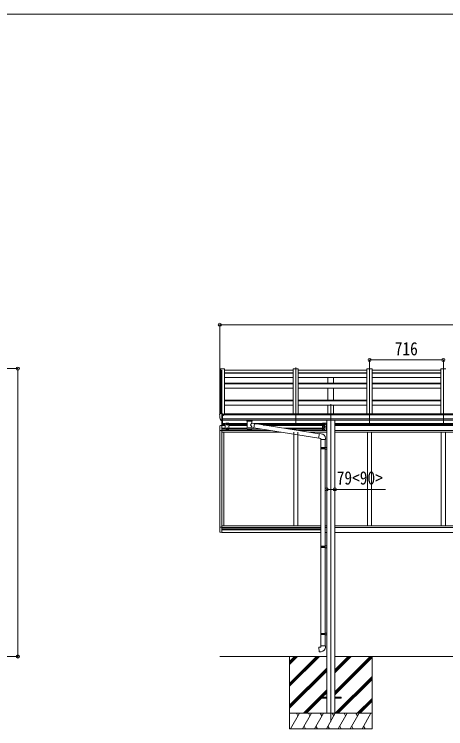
# Model space of a CAD drawing. Units: millimetres at full size, sheet at 1:30; details may follow other scales. Extents: x -8385 to 8479, y -5853 to 5787.
# Drawn here: x 84 to 4269, y -1141 to 5787 of the extents above; entities that cross this region are included whole.
import ezdxf
from ezdxf.enums import TextEntityAlignment as Align

# ---------------------------------------------------------------- set-up
doc = ezdxf.new("R2010")
doc.units = ezdxf.units.MM
doc.header["$LTSCALE"] = 30
doc.header["$PDMODE"] = 32
doc.header["$PDSIZE"] = 30
for name, color, linetype, lineweight in [('0-0_0', 7, 'Continuous', 9), ('0-1_本体', 4, 'Continuous', 9), ('0-2_部品', 7, 'Continuous', 9), ('0-8_PARTS2', 2, 'Continuous', 9), ('0-A_寸法', 6, 'Continuous', 9), ('F-0_240', 7, 'Continuous', 9)]:
    doc.layers.add(name, color=color, linetype=linetype, lineweight=lineweight)
doc.styles.add('ＭＳ ゴシック', font='')
doc.styles.get('ＭＳ ゴシック').set_extended_font_data('MS Gothic')

msp = doc.modelspace()

# ---------------------------------------------------------------- linework, layer by layer
at = {"layer": '0-0_0'}
for p, q in [((2078.08, -441.04), (3114.58, -441.04)), ((2754.08, -441.04), (2754.08, -1141.04)), ((2754.08, -701.77), (3014.81, -441.04)), ((2754.08, -715.91), (3028.96, -441.04)), ((2754.08, -730.05), (3043.1, -441.04)), ((2754.08, -517.92), (2830.96, -441.04)), ((2754.08, -503.78), (2816.82, -441.04)), ((2754.08, -489.64), (2802.68, -441.04)), ((3193.58, -441.04), (6014.58, -441.04)), ((3193.58, -782.77), (3535.31, -441.04)), ((3193.58, -796.91), (3549.46, -441.04)), ((3193.58, -598.92), (3351.46, -441.04)), ((3193.58, -584.78), (3337.32, -441.04)), ((3193.58, -570.64), (3323.18, -441.04)), ((3193.58, -811.05), (3554.08, -450.56)), ((3554.08, -441.04), (3554.08, -1141.04)), ((2754.08, -913.9), (3114.58, -553.4)), ((2754.08, -928.04), (3114.58, -567.54)), ((2754.08, -942.19), (3114.58, -581.69)), ((3197.44, -991.04), (3554.08, -634.4)), ((3211.58, -991.04), (3554.08, -648.54)), ((3225.73, -991.04), (3554.08, -662.69)), ((2889.07, -991.04), (3114.58, -765.53)), ((3057.73, -836.53), (3114.58, -779.68)), ((3071.87, -836.53), (3114.58, -793.82)), ((2903.22, -991.04), (3054.08, -840.18)), ((2917.36, -991.04), (3062.87, -845.53)), ((3409.57, -991.04), (3554.08, -846.53)), ((3423.72, -991.04), (3554.08, -860.68)), ((3437.86, -991.04), (3554.08, -874.82)), ((3554.08, -991.04), (2754.08, -991.04)), ((2764.37, -1141.04), (2850.97, -991.04)), ((2835.97, -1017.02), (2820.97, -991.04)), ((2879.84, -1141.04), (2966.44, -991.04)), ((2951.44, -1017.02), (2936.44, -991.04)), ((2995.31, -1141.04), (3081.91, -991.04)), ((3066.91, -1017.02), (3051.91, -991.04)), ((3110.78, -1141.04), (3197.38, -991.04)), ((3182.38, -1017.02), (3167.38, -991.04)), ((3226.25, -1141.04), (3312.85, -991.04)), ((3297.85, -1017.02), (3282.85, -991.04)), ((3341.72, -1141.04), (3428.32, -991.04)), ((3398.32, -991.04), (3413.32, -1017.02)), ((3457.19, -1141.04), (3543.8, -991.04)), ((2754.08, -1141.04), (3554.08, -1141.04)), ((2894.84, -1115.06), (2909.84, -1141.04)), ((3010.31, -1115.06), (3025.31, -1141.04)), ((3125.78, -1115.06), (3140.78, -1141.04)), ((3241.25, -1115.06), (3256.25, -1141.04)), ((3356.72, -1115.06), (3371.72, -1141.04)), ((3472.19, -1115.06), (3487.19, -1141.04))]:
    msp.add_line(p, q, dxfattribs=at)
at = {"layer": '0-1_本体'}
for p, q in [((2078.09, 2349.19), (2078.08, 1908.14)), ((2079.03, 2350.08), (2086.87, 2350.49)), ((2087.08, 2350.41), (2087.08, 1914.68)), ((2087.16, 2350.29), (2087.78, 2348.67)), ((2123.08, 2350.5), (2123.08, 1904.5)), ((2123.08, 2337.5), (2789.08, 2337.5)), ((2123.08, 2310.78), (2789.08, 2310.78)), ((2123.08, 2308.2), (2789.08, 2308.2)), ((2789.08, 2350.5), (2789.08, 1911.21)), ((2839.08, 2350.5), (2789.08, 2350.5)), ((2839.08, 2350.5), (2839.08, 1911.21)), ((2839.08, 2337.5), (3505.08, 2337.5)), ((2839.08, 2310.78), (3505.08, 2310.78)), ((2839.08, 2308.2), (3505.08, 2308.2)), ((3505.08, 2350.5), (3505.08, 1911.21)), ((3555.08, 2350.5), (3505.08, 2350.5)), ((3555.08, 2350.5), (3555.08, 1911.21)), ((3555.08, 2337.5), (4221.08, 2337.5)), ((3555.08, 2310.78), (4221.08, 2310.78)), ((3555.08, 2308.2), (4221.08, 2308.2)), ((4221.08, 2350.5), (4221.08, 1911.21)), ((4271.08, 2350.5), (4221.08, 2350.5)), ((2123.08, 2263.47), (2789.08, 2263.47)), ((2839.08, 2263.47), (3505.08, 2263.47)), ((3126.58, 2209.73), (3126.58, 2263.47)), ((3181.58, 2209.73), (3181.58, 2263.47)), ((3555.08, 2263.47), (4221.08, 2263.47)), ((2123.08, 2209.73), (2789.08, 2209.73)), ((2123.08, 2204.17), (2789.08, 2204.17)), ((2123.08, 2160.17), (2789.08, 2160.17)), ((2839.08, 2209.73), (3505.08, 2209.73)), ((2839.08, 2204.17), (3505.08, 2204.17)), ((2839.08, 2160.17), (3505.08, 2160.17)), ((3126.58, 2046.08), (3126.58, 2160.17)), ((3181.58, 2046.08), (3181.58, 2160.17)), ((3555.08, 2209.73), (4221.08, 2209.73)), ((3555.08, 2204.17), (4221.08, 2204.17)), ((3555.08, 2160.17), (4221.08, 2160.17)), ((2123.08, 2046.08), (2789.08, 2046.08)), ((2123.08, 2039.28), (2789.08, 2039.28)), ((2839.08, 2046.08), (3505.08, 2046.08)), ((2839.08, 2039.28), (3505.08, 2039.28)), ((3555.08, 2046.08), (4221.08, 2046.08)), ((3555.08, 2039.28), (4221.08, 2039.28)), ((2123.08, 1995.73), (2789.08, 1995.73)), ((2839.08, 1995.73), (3505.08, 1995.73)), ((3126.58, 1911.21), (3126.58, 1995.73)), ((3181.58, 1911.21), (3181.58, 1995.73)), ((3555.08, 1995.73), (4221.08, 1995.73)), ((7103.58, 1904.5), (2104.58, 1904.5)), ((2128.08, 1904.5), (2128.08, 1911.21)), ((7080.08, 1911.21), (2128.08, 1911.21)), ((2098.08, 1820.18), (2133.58, 1820.18)), ((2098.08, 1816.68), (2130.58, 1816.68)), ((2098.08, 1807.68), (2130.58, 1807.68)), ((2098.08, 1804.18), (2130.58, 1804.18)), ((2104.58, 1863.28), (7103.58, 1863.28)), ((7103.58, 1851.43), (2104.58, 1851.5)), ((2162.58, 1820.18), (2342.68, 1820.18)), ((2165.58, 1816.68), (2342.68, 1816.68)), ((2165.58, 1807.68), (2342.68, 1807.68)), ((2165.58, 1804.18), (2342.68, 1804.18)), ((2408.7, 1820.18), (3074.58, 1820.18)), ((2417.96, 1816.68), (3072.61, 1816.68)), ((2475.98, 1807.68), (3072.58, 1807.68)), ((2498.54, 1804.18), (3072.58, 1804.18)), ((3114.58, 1851.34), (3114.58, -991.07)), ((3193.58, 1851.34), (3193.58, -991.07)), ((3193.58, 1820.18), (6014.58, 1820.18)), ((3193.58, 1816.68), (6014.58, 1816.68)), ((3193.58, 1807.68), (6014.58, 1807.68)), ((3193.58, 1804.18), (6014.58, 1804.18)), ((2078.08, 1750.48), (2078.08, 1648.88)), ((2078.08, 1734.68), (2078.08, 811.87)), ((2098.08, 1799.88), (2098.08, 1599.68)), ((2130.58, 1799.18), (2098.08, 1799.18)), ((2098.08, 1773.18), (2130.58, 1773.18)), ((2098.08, 1764.18), (2130.58, 1764.18)), ((2569.43, 1750.68), (2098.08, 1750.68)), ((2672.56, 1734.68), (2098.08, 1734.68)), ((2098.08, 1734.68), (2098.08, 762.68)), ((2118.08, 1734.68), (2118.08, 1664.68)), ((2118.08, 1734.68), (2118.08, 827.68)), ((2342.68, 1799.18), (2165.58, 1799.18)), ((2165.58, 1773.18), (2342.67, 1773.18)), ((2165.58, 1764.18), (2342.67, 1764.18)), ((2388.5, 1764.18), (2482.41, 1764.18)), ((2906.16, 1799.18), (2530.77, 1799.18)), ((2698.36, 1773.18), (3072.58, 1773.18)), ((2756.37, 1764.18), (3072.58, 1764.18)), ((2794.08, 827.68), (2794.08, 1734.68)), ((2834.08, 827.68), (2834.08, 1734.68)), ((2843.39, 1750.68), (3114.58, 1750.68)), ((3072.58, 1799.18), (2906.16, 1799.18)), ((3114.58, 1734.68), (2946.53, 1734.68)), ((6014.58, 1799.18), (3193.58, 1799.18)), ((3193.58, 1750.68), (6014.58, 1750.68)), ((3193.58, 1734.68), (6014.58, 1734.68)), ((3510.08, 1734.68), (3510.08, 1664.68)), ((3510.08, 827.68), (3510.08, 1734.68)), ((3550.08, 1734.68), (3550.08, 1664.68)), ((3550.08, 827.68), (3550.08, 1734.68)), ((4226.08, 1734.68), (4226.08, 1664.68)), ((4226.08, 1734.68), (4226.08, 827.68)), ((4266.08, 1734.68), (4266.08, 1664.68)), ((4266.08, 1734.68), (4266.08, 827.68)), ((2794.08, 1715.83), (2794.08, 1664.68)), ((2834.08, 1709.62), (2834.08, 1664.68)), ((2098.08, 827.68), (3058.58, 827.68)), ((2098.08, 811.68), (3056.58, 811.68)), ((2098.08, 798.18), (3058.58, 798.18)), ((2098.08, 789.18), (3058.58, 789.18)), ((2098.08, 763.18), (3058.58, 763.18)), ((3100.78, 827.68), (3114.78, 827.68)), ((3100.78, 811.68), (3114.78, 811.68)), ((3100.78, 763.18), (3114.78, 763.18)), ((3193.58, 827.68), (6014.58, 827.68)), ((3193.58, 811.68), (6014.58, 811.68)), ((3193.58, 763.18), (6014.58, 763.18))]:
    msp.add_line(p, q, dxfattribs=at)
msp.add_lwpolyline([(2087.78, 1914.68), (2087.78, 2350.5), (2123.08, 2350.5)], dxfattribs=at)
msp.add_circle((2112.06, 1899.76), 3, dxfattribs=at)
for centre, radius, start, end in [((2079.08, 2349.08), 1, 93, 173.32986), ((2086.88, 2350.19), 0.301, 21.06327, 92.86679)]:
    msp.add_arc(centre, radius, start, end, dxfattribs=at)
at = {"layer": '0-2_部品'}
for p, q in [((2076.08, 1905.32), (2076.08, 1904.69)), ((2082.99, 1914.13), (2078.93, 1908.32)), ((2098.08, 1846.19), (2098.08, 1914.69)), ((2099.58, 1913.78), (2098.08, 1913.78)), ((2104.58, 1904.96), (2098.08, 1905.36)), ((2099.58, 1913.78), (2099.58, 1907.61)), ((2109.26, 1912.28), (2099.58, 1913)), ((2099.58, 1910.01), (2113.58, 1909.95)), ((2109.06, 1899.78), (2109.58, 1899.78)), ((2109.58, 1899.78), (2109.88, 1899.78)), ((2110.08, 1909.96), (2110.08, 1911.86)), ((2114.58, 1908.84), (2114.58, 1904.88)), ((2090.46, 1848.01), (2080.71, 1863.38)), ((2096.58, 1846.28), (2092.87, 1846.51)), ((2096.58, 1799.97), (2096.58, 1846.57)), ((2096.58, 1846.28), (2098.08, 1846.19)), ((2098.08, 1848.39), (2098.58, 1848.39)), ((2098.08, 1799.97), (2098.08, 1846.48)), ((2098.58, 1848.39), (2099.08, 1849.39)), ((2104.58, 1849.39), (2099.08, 1849.39)), ((2103.58, 1820.48), (2103.58, 1849.68)), ((2134.58, 1821.48), (2130.58, 1817.48)), ((2130.58, 1817.48), (2130.58, 1763.98)), ((2161.58, 1821.48), (2134.58, 1821.48)), ((2161.58, 1821.48), (2165.58, 1817.48)), ((2165.58, 1763.98), (2165.58, 1817.48)), ((2338.58, 1845.38), (2338.58, 1851.5)), ((2342.68, 1840.88), (2342.67, 1760.59)), ((2388.48, 1823.31), (2388.48, 1840.9)), ((2413.7, 1819.4), (2388.48, 1823.32)), ((2392.58, 1845.38), (2392.58, 1851.5)), ((2413.7, 1819.4), (2406.68, 1774.15)), ((3040.54, 1720.09), (2413.39, 1817.39)), ((3072.58, 1816.48), (3072.58, 1791.48)), ((3077.58, 1821.48), (3114.58, 1821.48)), ((3112.08, 1803.98), (3105.08, 1803.98)), ((3111.58, 1816.98), (3110.78, 1816.83)), ((3111.58, 1808.98), (3110.78, 1809.12)), ((3111.58, 1808.98), (3112.08, 1809.06)), ((3112.08, 1821.48), (3112.08, 1786.48)), ((3114.58, 1821.48), (3114.58, 1786.48)), ((2077.58, 1793.68), (2077.58, 1750.78)), ((2098.08, 1750.78), (2077.58, 1750.78)), ((2098.08, 1799.98), (2082.8, 1799.18)), ((2134.58, 1759.98), (2130.58, 1763.98)), ((2161.58, 1759.98), (2134.58, 1759.98)), ((2148.08, 1776.48), (2141.58, 1772.73)), ((2141.58, 1772.73), (2141.58, 1765.22)), ((2141.58, 1765.22), (2148.08, 1761.47)), ((2154.58, 1772.73), (2148.08, 1776.48)), ((2148.08, 1761.47), (2154.58, 1765.22)), ((2154.58, 1765.22), (2154.58, 1772.73)), ((2161.58, 1759.98), (2165.58, 1763.98)), ((2388.5, 1760.59), (2388.48, 1777.22)), ((2388.48, 1776.97), (2406.68, 1774.15)), ((3036.87, 1678.16), (2406.95, 1775.89)), ((3072.58, 1781.48), (3072.58, 1756.48)), ((3077.58, 1786.48), (3114.58, 1786.48)), ((3077.58, 1786.48), (3114.58, 1786.48)), ((3077.58, 1751.48), (3114.58, 1751.48)), ((3112.08, 1768.98), (3105.08, 1768.98)), ((3111.58, 1798.98), (3110.78, 1798.83)), ((3111.58, 1790.98), (3110.78, 1791.12)), ((3111.58, 1781.98), (3110.78, 1781.83)), ((3111.58, 1773.98), (3110.78, 1774.12)), ((3111.58, 1763.98), (3110.78, 1763.83)), ((3111.58, 1755.98), (3110.78, 1756.12)), ((3111.58, 1790.98), (3112.08, 1791.06)), ((3111.58, 1773.98), (3112.08, 1774.06)), ((3111.58, 1755.98), (3112.08, 1756.06)), ((3112.08, 1786.48), (3112.08, 1751.48)), ((3114.58, 1786.48), (3114.58, 1751.48)), ((3061.5, 1719.71), (3040.67, 1721.53)), ((3056.58, 1663.96), (3102.58, 1663.96)), ((3058.58, 1663.96), (3058.58, 1584.71)), ((3100.58, 1663.96), (3100.58, 1587.27)), ((3102.58, 1663.96), (3102.58, 1674.88)), ((3056.58, 1582.71), (3057.58, 1584.71)), ((3056.58, 1582.71), (3100.58, 1582.71)), ((3056.58, 1582.71), (3056.58, 1574.71)), ((3056.58, 1574.71), (3100.58, 1574.71)), ((3056.58, 1574.71), (3057.58, 1572.71)), ((3057.58, 1584.71), (3100.58, 1584.71)), ((3057.58, 1572.71), (3100.58, 1572.71)), ((3058.58, 1572.71), (3058.58, 628.52)), ((3096.11, 1582.71), (3095.68, 1584.71)), ((3098.58, 1587.21), (3114.58, 1587.68)), ((3098.58, 1585.21), (3098.58, 1587.21)), ((3098.58, 1585.21), (3100.58, 1585.21)), ((3098.58, 1570.21), (3098.58, 1572.21)), ((3098.58, 1570.21), (3114.58, 1569.74)), ((3100.58, 1570.15), (3100.58, 631.08)), ((3114.58, 1587.68), (3114.58, 1569.74)), ((2098.08, 812.17), (2077.58, 812.17)), ((2077.58, 769.26), (2077.58, 812.17)), ((2098.08, 762.97), (2082.8, 763.77)), ((3056.58, 626.52), (3057.58, 628.52)), ((3056.58, 626.52), (3100.58, 626.52)), ((3056.58, 626.52), (3056.58, 618.52)), ((3057.58, 628.52), (3100.58, 628.52)), ((3096.11, 626.52), (3095.68, 628.52)), ((3098.58, 631.02), (3114.58, 631.49)), ((3098.58, 629.02), (3098.58, 631.02)), ((3098.58, 629.02), (3100.58, 629.02)), ((3114.58, 631.49), (3114.58, 613.55)), ((3056.58, 618.52), (3100.58, 618.52)), ((3056.58, 618.52), (3057.58, 616.52)), ((3057.58, 616.52), (3100.58, 616.52)), ((3058.58, 616.52), (3058.58, -216.64)), ((3098.58, 614.02), (3098.58, 616.02)), ((3098.58, 614.02), (3114.58, 613.55)), ((3100.58, 613.96), (3100.58, -214.08)), ((3056.58, -218.64), (3057.58, -216.64)), ((3056.58, -218.64), (3100.58, -218.64)), ((3056.58, -218.64), (3056.58, -226.64)), ((3056.58, -226.64), (3100.58, -226.64)), ((3056.58, -226.64), (3057.58, -228.64)), ((3057.58, -216.64), (3100.58, -216.64)), ((3057.58, -228.64), (3100.58, -228.64)), ((3058.58, -228.64), (3058.58, -338.64)), ((3096.11, -218.64), (3095.68, -216.64)), ((3098.58, -214.14), (3114.58, -213.67)), ((3098.58, -216.14), (3098.58, -214.14)), ((3098.58, -216.14), (3100.58, -216.14)), ((3098.58, -231.14), (3098.58, -229.14)), ((3098.58, -231.14), (3114.58, -231.61)), ((3100.58, -231.2), (3100.58, -338.64)), ((3114.58, -213.67), (3114.58, -231.61)), ((3056.58, -338.64), (3102.58, -338.64)), ((3056.58, -348.64), (3056.58, -338.64)), ((3102.58, -338.64), (3102.58, -349.56))]:
    msp.add_line(p, q, dxfattribs=at)
at = {"layer": '0-2_部品', "color": 4}
for p, q in [((3054.08, -836.53), (3114.58, -836.53)), ((3054.08, -836.53), (3054.08, -845.53)), ((3054.08, -845.53), (3114.58, -845.53)), ((3193.58, -836.53), (3254.08, -836.53)), ((3193.58, -845.53), (3254.08, -845.53)), ((3254.08, -836.53), (3254.08, -845.53))]:
    msp.add_line(p, q, dxfattribs=at)
at = {"layer": '0-2_部品'}
for points in [[(2098.08, 1914.69), (2086.08, 1914.69), (2083.75, 1914.55)], [(2104.58, 1849.39), (2104.58, 1907.61), (2099.58, 1907.61)], [(2109.26, 1912.28), (2109.43, 1912.26), (2109.58, 1912.23), (2109.73, 1912.19), (2109.85, 1912.13), (2109.95, 1912.07), (2110.02, 1912.01), (2110.07, 1911.93), (2110.08, 1911.86)], [(2109.88, 1900.96), (2109.88, 1899.78), (2114.58, 1899.78)], [(2114.58, 1901.39), (2114.58, 1899.78), (2115.06, 1899.78)], [(2098.08, 1860.08), (2101.25, 1860.49), (2104.58, 1860.92)], [(2141.58, 1816.23), (2148.08, 1819.98), (2154.58, 1816.23)], [(2154.58, 1816.23), (2154.58, 1808.72), (2148.08, 1804.97), (2141.58, 1808.72), (2141.58, 1816.23)], [(2338.62, 1845.33), (2338.6, 1845.68), (2338.84, 1846.64), (2339.36, 1847.52), (2340.17, 1848.36), (2341.28, 1849.16), (2342.68, 1849.88)], [(2338.62, 1845.44), (2338.6, 1845.09), (2338.84, 1844.13), (2339.36, 1843.25), (2340.17, 1842.41), (2341.28, 1841.61), (2342.68, 1840.88)], [(2388.48, 1849.87), (2388.71, 1849.78), (2390.07, 1849.04), (2391.18, 1848.2), (2391.94, 1847.33), (2392.4, 1846.43), (2392.57, 1845.55)], [(2388.48, 1840.9), (2388.71, 1840.99), (2390.07, 1841.72), (2391.18, 1842.57), (2391.94, 1843.44), (2392.4, 1844.34), (2392.57, 1845.22)], [(3112.08, 1808.98), (3105.08, 1803.98), (3112.08, 1798.98)], [(3112.47, 1812.98), (3111.84, 1814.16), (3109.6, 1815.28)], [(3112.47, 1812.98), (3111.84, 1811.79), (3109.6, 1810.68)], [(3111.58, 1808.98), (3111.58, 1816.98), (3112.08, 1816.89), (3112.08, 1809.06)], [(3112.08, 1773.98), (3105.08, 1768.98), (3112.08, 1763.98)], [(3112.47, 1794.98), (3111.84, 1796.16), (3109.6, 1797.28)], [(3112.47, 1794.98), (3111.84, 1793.79), (3109.6, 1792.68)], [(3112.47, 1777.98), (3111.84, 1779.16), (3109.6, 1780.28)], [(3112.47, 1777.98), (3111.84, 1776.79), (3109.6, 1775.68)], [(3112.47, 1759.98), (3111.84, 1761.16), (3109.6, 1762.28)], [(3112.47, 1759.98), (3111.84, 1758.79), (3109.6, 1757.68)], [(3111.58, 1790.98), (3111.58, 1798.98), (3112.08, 1798.89), (3112.08, 1791.06)], [(3111.58, 1773.98), (3111.58, 1781.98), (3112.08, 1781.89), (3112.08, 1774.06)], [(3111.58, 1755.98), (3111.58, 1763.98), (3112.08, 1763.89), (3112.08, 1756.06)], [(3040.67, 1721.53), (3036.66, 1675.71), (3056.58, 1673.96), (3056.58, 1663.96)], [(3096.11, 1582.71), (3096.11, 1574.71), (3095.68, 1572.71)], [(3098.58, 1572.21), (3100.58, 1572.21), (3100.58, 1585.21)], [(3096.11, 626.52), (3096.11, 618.52), (3095.68, 616.52)], [(3098.58, 616.02), (3100.58, 616.02), (3100.58, 629.02)], [(3096.11, -218.64), (3096.11, -226.64), (3095.68, -228.64)], [(3098.58, -229.14), (3100.58, -229.14), (3100.58, -216.14)], [(3061.5, -394.39), (3040.67, -396.21), (3036.66, -350.38), (3056.58, -348.64)]]:
    msp.add_lwpolyline(points, dxfattribs=at)
for points in [[(3089.58, 1804.97), (3096.08, 1808.72), (3096.08, 1816.23), (3089.58, 1819.98), (3083.08, 1816.23), (3083.08, 1808.72)], [(3082.58, 1761.47), (3089.08, 1765.22), (3089.08, 1772.73), (3082.58, 1776.48), (3076.08, 1772.73), (3076.08, 1765.22)]]:
    msp.add_lwpolyline(points, close=True, dxfattribs=at)
for centre, radius in [((2148.08, 1812.48), 8.5), ((2148.08, 1812.48), 7.5), ((2148.08, 1812.48), 6.5), ((3089.58, 1812.48), 8.5), ((3089.58, 1812.48), 7.5), ((3089.58, 1812.48), 6.5), ((2148.08, 1768.98), 8.5), ((2148.08, 1768.98), 7.5), ((2148.08, 1768.98), 6.5), ((3082.58, 1768.98), 8.5), ((3082.58, 1768.98), 7.5), ((3082.58, 1768.98), 6.5), ((3089.58, 1795.48), 4.25)]:
    msp.add_circle(centre, radius, dxfattribs=at)
for centre, radius, start, end in [((2079.08, 1905.32), 3, 93, 180), ((2268.57, 1904.7), 192.49, 180.0008, 192.1233), ((2083.81, 1913.55), 1, 93.5, 145), ((2112.08, 1899.78), 2.5, 151.64236, 180), ((2112.08, 1899.78), 2.5, 0, 151.64236), ((2083.31, 1864.88), 3, 191.83348, 210), ((2093.06, 1849.51), 3, 210, 266.5), ((2355.65, 1800.17), 51.38, 92.46126, 104.61963), ((2375.54, 1800.17), 51.38, 75.38037, 87.53874), ((3077.58, 1816.48), 5, 90, 180), ((3082.58, 1803.98), 4.25, 94.76077, 6.29431), ((3115.68, 1812.98), 6.5, 147.94412, 212.05588), ((3110.94, 1815.95), 0.9, 100, 147.94412), ((3110.94, 1810), 0.9, 212.05588, 260), ((2083.08, 1793.68), 5.5, 93, 180), ((3077.58, 1791.48), 5, 180, 270), ((3077.58, 1781.48), 5, 90, 180), ((3077.58, 1756.48), 5, 180, 270), ((3089.58, 1777.48), 4.25, 274.76077, 186.29431), ((3089.58, 1760.48), 4.25, 173.70569, 85.23923), ((3115.68, 1794.98), 6.5, 147.94412, 212.05588), ((3115.68, 1777.98), 6.5, 147.94412, 212.05588), ((3115.68, 1759.98), 6.5, 147.94412, 212.05588), ((3110.94, 1797.95), 0.9, 100, 147.94412), ((3110.94, 1792), 0.9, 212.05588, 260), ((3110.94, 1780.95), 0.9, 100, 147.94412), ((3110.94, 1775), 0.9, 212.05588, 260), ((3110.94, 1762.95), 0.9, 100, 147.94412), ((3110.94, 1757), 0.9, 212.05588, 260), ((3057.58, 1674.88), 45, 0, 85), ((2083.08, 769.26), 5.5, 180, 267), ((3057.58, -349.56), 45, 275, 0)]:
    msp.add_arc(centre, radius, start, end, dxfattribs=at)
for centre, major_axis, ratio, start_param, end_param in [((2113.58, 1908.85), (-0.02, 1.1), 0.906239, 4.6917496, 6.2625459), ((2365.58, 1839.69), (-22.91, -0.42), 0.072511, 4.711586, 6.2823824), ((2365.61, 1841.32), (-22.91, -0.42), 0.072511, 4.711586, 6.2823824), ((2365.56, 1841.31), (22.92, -0.42), 0.07247, 0.0008089, 1.5716053), ((2365.56, 1839.69), (22.92, -0.42), 0.07247, 0.0008089, 1.5716053), ((2365.58, 1803.76), (-22.81, 26.62), 0.234429, 3.1563334, 4.5976381), ((2368.14, 1801.12), (20.32, 22.25), 0.045535, 4.9756507, 6.2441899), ((2376.58, 1845.38), (16, 0), 0.361356, 0, 0.0194874), ((2376.58, 1845.38), (16, 0), 0.361356, 6.2636979, 6.2831853), ((2365.58, 1760.59), (22.92, 0), 0.101955, 6.2829723, 9.4248207), ((2365.58, 1760.59), (22.92, 0), 0.101955, 3.1415499, 6.2833984), ((2365.58, 1773.03), (22.91, 0), 0.122865, 6.2831853, 9.424778)]:
    msp.add_ellipse(centre, major_axis=major_axis, ratio=ratio, start_param=start_param, end_param=end_param, dxfattribs=at)
at = {"layer": '0-8_PARTS2'}
for p, q in [((2814.08, 1816.49), (2814.08, 2360.34)), ((3530.08, 1816.49), (3530.08, 2360.34)), ((4246.08, 1816.49), (4246.08, 2360.34)), ((2098.08, 2335.78), (2098.08, 1816.49)), ((3154.08, 2005.3), (3154.08, -1069.93))]:
    msp.add_line(p, q, dxfattribs=at)
at = {"layer": '0-A_寸法'}
for p, q in [((2078.09, 2776.5), (2078.09, 2320.93)), ((2078.09, 2776.5), (7130.08, 2776.5)), ((3530.08, 2435.06), (3530.08, 2317.46)), ((3530.08, 2435.06), (4246.08, 2435.06)), ((4246.08, 2435.06), (4246.08, 2317.46)), ((118.39, 2350.77), (-1188.04, 2350.77)), ((118.39, -441.03), (118.39, 2350.77)), ((3114.58, 1180.22), (3193.58, 1180.22)), ((3193.58, 1180.22), (3684.77, 1180.22)), ((118.39, -441.03), (-487.59, -441.03))]:
    msp.add_line(p, q, dxfattribs=at)
for p in [(2078.09, 2776.5), (3530.08, 2435.06), (4246.08, 2435.06), (118.39, 2350.77), (3114.58, 1180.22), (3193.58, 1180.22), (118.39, -441.03)]:
    msp.add_point(p, dxfattribs=at)
at = {"layer": 'F-0_240', "color": 5}
msp.add_line((-8385.45, 5787.34), (8054.55, 5787.34), dxfattribs=at)

# ---------------------------------------------------------------- texts
at = {"layer": '0-A_寸法', "color": 7, "style": 'ＭＳ ゴシック', "width": 0.85}
for s, p in [('716', (3774.08, 2441.06)), ('79<90>', (3211.17, 1188.22))]:
    msp.add_text(s, height=129, dxfattribs=at).set_placement(p, align=Align.BOTTOM_LEFT)

doc.saveas('drawing.dxf')
